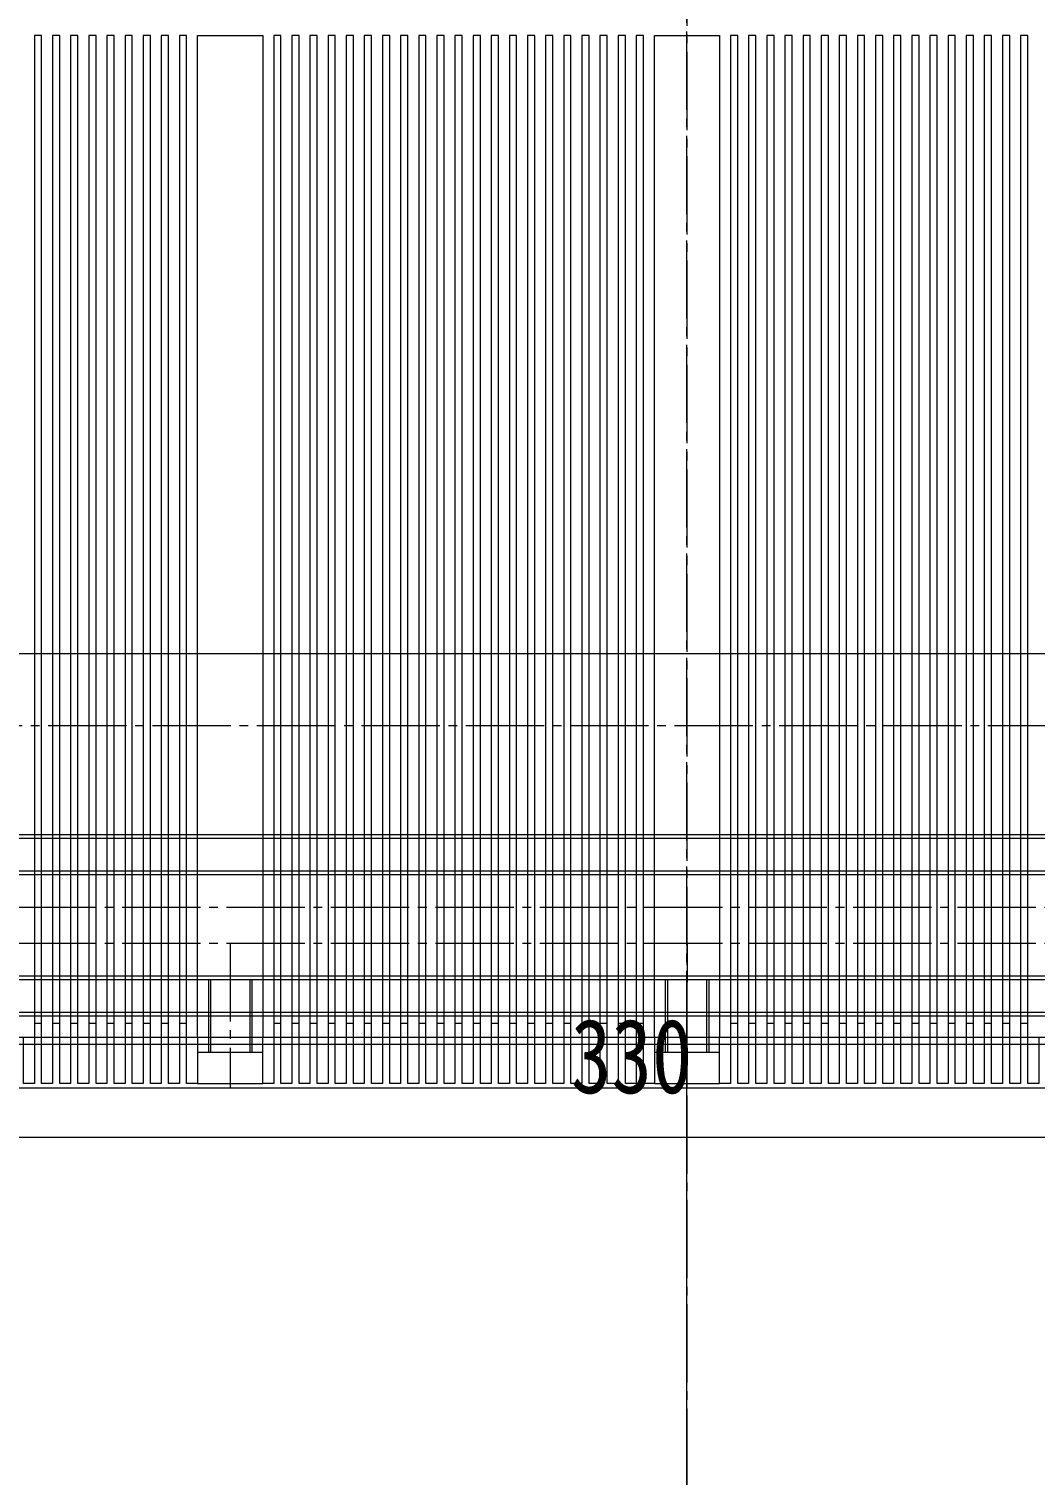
# Model space of a CAD drawing. Units: millimetres at full size. Extents: x -5218 to 5218, y -4308 to 3712.
# Drawn here: x -4879 to -4740.3, y -1943.7 to -1744.1 of the extents above; entities that cross this region are included whole.
import ezdxf
from ezdxf.enums import TextEntityAlignment as Align

# ---------------------------------------------------------------- set-up
doc = ezdxf.new("R2010")
doc.units = ezdxf.units.MM
doc.header["$LTSCALE"] = 1.2
doc.linetypes.add('CHAIN2', pattern=[12, 9, -1, 1, -1])
for name, color, linetype, lineweight in [('0-1_01_外形線', 134, 'Continuous', 9), ('0-2_03_かくれ線', 5, 'Continuous', 9), ('0-3_04_中心線', 4, 'CHAIN2', 9), ('0-C_07_寸法線', 3, 'Continuous', 9)]:
    doc.layers.add(name, color=color, linetype=linetype, lineweight=lineweight)
doc.styles.add('ＭＳ ゴシック', font='')
doc.styles.get('ＭＳ ゴシック').set_extended_font_data('MS Gothic')

msp = doc.modelspace()

# ---------------------------------------------------------------- linework, layer by layer
at = {"layer": '0-1_01_外形線'}
for p, q in [((-4878.268, -1881.312), (-4877.268, -1881.312)), ((-4875.768, -1881.312), (-4874.768, -1881.312)), ((-4873.268, -1881.312), (-4872.268, -1881.312)), ((-4870.768, -1881.312), (-4869.768, -1881.312)), ((-4868.268, -1881.312), (-4867.268, -1881.312)), ((-4865.768, -1881.312), (-4864.768, -1881.312)), ((-4863.268, -1881.312), (-4862.268, -1881.312)), ((-4860.768, -1881.312), (-4859.768, -1881.312)), ((-4858.268, -1881.312), (-4857.268, -1881.312)), ((-4845.268, -1881.312), (-4844.268, -1881.312)), ((-4842.768, -1881.312), (-4841.768, -1881.312)), ((-4840.268, -1881.312), (-4839.268, -1881.312)), ((-4837.768, -1881.312), (-4836.768, -1881.312)), ((-4835.268, -1881.312), (-4834.268, -1881.312)), ((-4832.768, -1881.312), (-4831.768, -1881.312)), ((-4830.268, -1881.312), (-4829.268, -1881.312)), ((-4827.768, -1881.312), (-4826.768, -1881.312)), ((-4825.268, -1881.312), (-4824.268, -1881.312)), ((-4822.768, -1881.312), (-4821.768, -1881.312)), ((-4820.268, -1881.312), (-4819.268, -1881.312)), ((-4817.768, -1881.312), (-4816.768, -1881.312)), ((-4815.268, -1881.312), (-4814.268, -1881.312)), ((-4812.768, -1881.312), (-4811.768, -1881.312)), ((-4810.268, -1881.312), (-4809.268, -1881.312)), ((-4807.768, -1881.312), (-4806.768, -1881.312)), ((-4805.268, -1881.312), (-4804.268, -1881.312)), ((-4802.768, -1881.312), (-4801.768, -1881.312)), ((-4800.268, -1881.312), (-4799.268, -1881.312)), ((-4797.768, -1881.312), (-4796.768, -1881.312)), ((-4795.268, -1881.312), (-4794.268, -1881.312)), ((-4782.268, -1881.312), (-4781.268, -1881.312)), ((-4779.768, -1881.312), (-4778.768, -1881.312)), ((-4777.268, -1881.312), (-4776.268, -1881.312)), ((-4774.768, -1881.312), (-4773.768, -1881.312)), ((-4772.268, -1881.312), (-4771.268, -1881.312)), ((-4769.768, -1881.312), (-4768.768, -1881.312)), ((-4767.268, -1881.312), (-4766.268, -1881.312)), ((-4764.768, -1881.312), (-4763.768, -1881.312)), ((-4762.268, -1881.312), (-4761.268, -1881.312)), ((-4759.768, -1881.312), (-4758.768, -1881.312)), ((-4757.268, -1881.312), (-4756.268, -1881.312)), ((-4754.768, -1881.312), (-4753.768, -1881.312)), ((-4752.268, -1881.312), (-4751.268, -1881.312)), ((-4749.768, -1881.312), (-4748.768, -1881.312)), ((-4747.268, -1881.312), (-4746.268, -1881.312)), ((-4744.768, -1881.312), (-4743.768, -1881.312)), ((-4742.268, -1881.312), (-4741.268, -1881.312)), ((-4648.769, -1883.312), (-4927.768, -1883.312))]:
    msp.add_line(p, q, dxfattribs=at)
for points in [[(-4877.268, -1883.312), (-4877.268, -1745.043), (-4878.268, -1745.043), (-4878.268, -1883.312)], [(-4874.768, -1883.312), (-4874.768, -1745.043), (-4875.768, -1745.043), (-4875.768, -1883.312)], [(-4872.268, -1883.312), (-4872.268, -1745.043), (-4873.268, -1745.043), (-4873.268, -1883.312)], [(-4869.768, -1883.312), (-4869.768, -1745.043), (-4870.768, -1745.043), (-4870.768, -1883.312)], [(-4867.268, -1883.312), (-4867.268, -1745.043), (-4868.268, -1745.043), (-4868.268, -1883.312)], [(-4864.768, -1883.312), (-4864.768, -1745.043), (-4865.768, -1745.043), (-4865.768, -1883.312)], [(-4862.268, -1883.312), (-4862.268, -1745.043), (-4863.268, -1745.043), (-4863.268, -1883.312)], [(-4859.768, -1883.312), (-4859.768, -1745.043), (-4860.768, -1745.043), (-4860.768, -1883.312)], [(-4857.268, -1883.312), (-4857.268, -1745.043), (-4858.268, -1745.043), (-4858.268, -1883.312)], [(-4855.768, -1883.312), (-4855.768, -1745.043), (-4846.768, -1745.043), (-4846.768, -1883.312)], [(-4844.268, -1883.312), (-4844.268, -1745.043), (-4845.268, -1745.043), (-4845.268, -1883.312)], [(-4841.768, -1883.312), (-4841.768, -1745.043), (-4842.768, -1745.043), (-4842.768, -1883.312)], [(-4839.268, -1883.312), (-4839.268, -1745.043), (-4840.268, -1745.043), (-4840.268, -1883.312)], [(-4836.768, -1883.312), (-4836.768, -1745.043), (-4837.768, -1745.043), (-4837.768, -1883.312)], [(-4834.268, -1883.312), (-4834.268, -1745.043), (-4835.268, -1745.043), (-4835.268, -1883.312)], [(-4831.768, -1883.312), (-4831.768, -1745.043), (-4832.768, -1745.043), (-4832.768, -1883.312)], [(-4829.268, -1883.312), (-4829.268, -1745.043), (-4830.268, -1745.043), (-4830.268, -1883.312)], [(-4826.768, -1883.312), (-4826.768, -1745.043), (-4827.768, -1745.043), (-4827.768, -1883.312)], [(-4824.268, -1883.312), (-4824.268, -1745.043), (-4825.268, -1745.043), (-4825.268, -1883.312)], [(-4821.768, -1883.312), (-4821.768, -1745.043), (-4822.768, -1745.043), (-4822.768, -1883.312)], [(-4819.268, -1883.312), (-4819.268, -1745.043), (-4820.268, -1745.043), (-4820.268, -1883.312)], [(-4816.768, -1883.312), (-4816.768, -1745.043), (-4817.768, -1745.043), (-4817.768, -1883.312)], [(-4814.268, -1883.312), (-4814.268, -1745.043), (-4815.268, -1745.043), (-4815.268, -1883.312)], [(-4811.768, -1883.312), (-4811.768, -1745.043), (-4812.768, -1745.043), (-4812.768, -1883.312)], [(-4809.268, -1883.312), (-4809.268, -1745.043), (-4810.268, -1745.043), (-4810.268, -1883.312)], [(-4806.768, -1883.312), (-4806.768, -1745.043), (-4807.768, -1745.043), (-4807.768, -1883.312)], [(-4804.268, -1883.312), (-4804.268, -1745.043), (-4805.268, -1745.043), (-4805.268, -1883.312)], [(-4801.768, -1883.312), (-4801.768, -1745.043), (-4802.768, -1745.043), (-4802.768, -1883.312)], [(-4799.268, -1883.312), (-4799.268, -1745.043), (-4800.268, -1745.043), (-4800.268, -1883.312)], [(-4796.768, -1883.312), (-4796.768, -1745.043), (-4797.768, -1745.043), (-4797.768, -1883.312)], [(-4794.268, -1883.312), (-4794.268, -1745.043), (-4795.268, -1745.043), (-4795.268, -1883.312)], [(-4792.768, -1883.312), (-4792.768, -1745.043), (-4783.768, -1745.043), (-4783.768, -1883.312)], [(-4781.268, -1883.312), (-4781.268, -1745.043), (-4782.268, -1745.043), (-4782.268, -1883.312)], [(-4778.768, -1883.312), (-4778.768, -1745.043), (-4779.768, -1745.043), (-4779.768, -1883.312)], [(-4776.268, -1883.312), (-4776.268, -1745.043), (-4777.268, -1745.043), (-4777.268, -1883.312)], [(-4773.768, -1883.312), (-4773.768, -1745.043), (-4774.768, -1745.043), (-4774.768, -1883.312)], [(-4771.268, -1883.312), (-4771.268, -1745.043), (-4772.268, -1745.043), (-4772.268, -1883.312)], [(-4768.768, -1883.312), (-4768.768, -1745.043), (-4769.768, -1745.043), (-4769.768, -1883.312)], [(-4766.268, -1883.312), (-4766.268, -1745.043), (-4767.268, -1745.043), (-4767.268, -1883.312)], [(-4763.768, -1883.312), (-4763.768, -1745.043), (-4764.768, -1745.043), (-4764.768, -1883.312)], [(-4761.268, -1883.312), (-4761.268, -1745.043), (-4762.268, -1745.043), (-4762.268, -1883.312)], [(-4758.768, -1883.312), (-4758.768, -1745.043), (-4759.768, -1745.043), (-4759.768, -1883.312)], [(-4756.268, -1883.312), (-4756.268, -1745.043), (-4757.268, -1745.043), (-4757.268, -1883.312)], [(-4753.768, -1883.312), (-4753.768, -1745.043), (-4754.768, -1745.043), (-4754.768, -1883.312)], [(-4751.268, -1883.312), (-4751.268, -1745.043), (-4752.268, -1745.043), (-4752.268, -1883.312)], [(-4748.768, -1883.312), (-4748.768, -1745.043), (-4749.768, -1745.043), (-4749.768, -1883.312)], [(-4746.268, -1883.312), (-4746.268, -1745.043), (-4747.268, -1745.043), (-4747.268, -1883.312)], [(-4743.768, -1883.312), (-4743.768, -1745.043), (-4744.768, -1745.043), (-4744.768, -1883.312)], [(-4741.268, -1883.312), (-4741.268, -1745.043), (-4742.268, -1745.043), (-4742.268, -1883.312)]]:
    msp.add_lwpolyline(points, dxfattribs=at)
at = {"layer": '0-2_03_かくれ線'}
for p, q in [((-4962.768, -1830.312), (-4654.769, -1830.312)), ((-4920.768, -1855.312), (-4668.769, -1855.312)), ((-4918.768, -1855.312), (-4657.769, -1855.312)), ((-4910.768, -1855.315), (-4665.769, -1855.315)), ((-4918.768, -1855.812), (-4657.769, -1855.812)), ((-4918.768, -1860.312), (-4657.769, -1860.312)), ((-4918.768, -1860.812), (-4657.769, -1860.812)), ((-4918.768, -1874.812), (-4657.769, -1874.812)), ((-4918.768, -1875.312), (-4657.769, -1875.312)), ((-4855.768, -1875.312), (-4846.768, -1875.312)), ((-4854.268, -1875.312), (-4854.268, -1885.312)), ((-4853.968, -1875.312), (-4853.968, -1885.312)), ((-4848.568, -1875.312), (-4848.568, -1885.312)), ((-4848.268, -1875.312), (-4848.268, -1885.312)), ((-4792.768, -1875.312), (-4783.768, -1875.312)), ((-4791.268, -1875.312), (-4791.268, -1885.312)), ((-4790.968, -1875.312), (-4790.968, -1885.312)), ((-4785.568, -1875.312), (-4785.568, -1885.312)), ((-4785.268, -1875.312), (-4785.268, -1885.312)), ((-4918.768, -1879.812), (-4657.769, -1879.812)), ((-4918.768, -1880.312), (-4657.769, -1880.312)), ((-4648.769, -1884.276), (-4927.768, -1884.276)), ((-4855.768, -1885.312), (-4846.768, -1885.312)), ((-4792.768, -1885.312), (-4783.768, -1885.312))]:
    msp.add_line(p, q, dxfattribs=at)
for points in [[(-4878.268, -1883.312), (-4878.268, -1889.643), (-4879.768, -1889.643), (-4879.768, -1883.312)], [(-4875.768, -1883.312), (-4875.768, -1889.643), (-4877.268, -1889.643), (-4877.268, -1883.312)], [(-4873.268, -1883.312), (-4873.268, -1889.643), (-4874.768, -1889.643), (-4874.768, -1883.312)], [(-4870.768, -1883.312), (-4870.768, -1889.643), (-4872.268, -1889.643), (-4872.268, -1883.312)], [(-4868.268, -1883.312), (-4868.268, -1889.643), (-4869.768, -1889.643), (-4869.768, -1883.312)], [(-4865.768, -1883.312), (-4865.768, -1889.643), (-4867.268, -1889.643), (-4867.268, -1883.312)], [(-4863.268, -1883.312), (-4863.268, -1889.643), (-4864.768, -1889.643), (-4864.768, -1883.312)], [(-4860.768, -1883.312), (-4860.768, -1889.643), (-4862.268, -1889.643), (-4862.268, -1883.312)], [(-4858.268, -1883.312), (-4858.268, -1889.643), (-4859.768, -1889.643), (-4859.768, -1883.312)], [(-4855.768, -1883.312), (-4855.768, -1889.643), (-4857.268, -1889.643), (-4857.268, -1883.312)], [(-4855.768, -1883.312), (-4855.768, -1889.643), (-4846.768, -1889.643), (-4846.768, -1883.312)], [(-4845.268, -1883.312), (-4845.268, -1889.643), (-4846.768, -1889.643), (-4846.768, -1883.312)], [(-4842.768, -1883.312), (-4842.768, -1889.643), (-4844.268, -1889.643), (-4844.268, -1883.312)], [(-4840.268, -1883.312), (-4840.268, -1889.643), (-4841.768, -1889.643), (-4841.768, -1883.312)], [(-4837.768, -1883.312), (-4837.768, -1889.643), (-4839.268, -1889.643), (-4839.268, -1883.312)], [(-4835.268, -1883.312), (-4835.268, -1889.643), (-4836.768, -1889.643), (-4836.768, -1883.312)], [(-4832.768, -1883.312), (-4832.768, -1889.643), (-4834.268, -1889.643), (-4834.268, -1883.312)], [(-4830.268, -1883.312), (-4830.268, -1889.643), (-4831.768, -1889.643), (-4831.768, -1883.312)], [(-4827.768, -1883.312), (-4827.768, -1889.643), (-4829.268, -1889.643), (-4829.268, -1883.312)], [(-4825.268, -1883.312), (-4825.268, -1889.643), (-4826.768, -1889.643), (-4826.768, -1883.312)], [(-4822.768, -1883.312), (-4822.768, -1889.643), (-4824.268, -1889.643), (-4824.268, -1883.312)], [(-4820.268, -1883.312), (-4820.268, -1889.643), (-4821.768, -1889.643), (-4821.768, -1883.312)], [(-4817.768, -1883.312), (-4817.768, -1889.643), (-4819.268, -1889.643), (-4819.268, -1883.312)], [(-4815.268, -1883.312), (-4815.268, -1889.643), (-4816.768, -1889.643), (-4816.768, -1883.312)], [(-4812.768, -1883.312), (-4812.768, -1889.643), (-4814.268, -1889.643), (-4814.268, -1883.312)], [(-4810.268, -1883.312), (-4810.268, -1889.643), (-4811.768, -1889.643), (-4811.768, -1883.312)], [(-4807.768, -1883.312), (-4807.768, -1889.643), (-4809.268, -1889.643), (-4809.268, -1883.312)], [(-4805.268, -1883.312), (-4805.268, -1889.643), (-4806.768, -1889.643), (-4806.768, -1883.312)], [(-4802.768, -1883.312), (-4802.768, -1889.643), (-4804.268, -1889.643), (-4804.268, -1883.312)], [(-4800.268, -1883.312), (-4800.268, -1889.643), (-4801.768, -1889.643), (-4801.768, -1883.312)], [(-4797.768, -1883.312), (-4797.768, -1889.643), (-4799.268, -1889.643), (-4799.268, -1883.312)], [(-4795.268, -1883.312), (-4795.268, -1889.643), (-4796.768, -1889.643), (-4796.768, -1883.312)], [(-4792.768, -1883.312), (-4792.768, -1889.643), (-4794.268, -1889.643), (-4794.268, -1883.312)], [(-4792.768, -1883.312), (-4792.768, -1889.643), (-4783.768, -1889.643), (-4783.768, -1883.312)], [(-4782.268, -1883.312), (-4782.268, -1889.643), (-4783.768, -1889.643), (-4783.768, -1883.312)], [(-4779.768, -1883.312), (-4779.768, -1889.643), (-4781.268, -1889.643), (-4781.268, -1883.312)], [(-4777.268, -1883.312), (-4777.268, -1889.643), (-4778.768, -1889.643), (-4778.768, -1883.312)], [(-4774.768, -1883.312), (-4774.768, -1889.643), (-4776.268, -1889.643), (-4776.268, -1883.312)], [(-4772.268, -1883.312), (-4772.268, -1889.643), (-4773.768, -1889.643), (-4773.768, -1883.312)], [(-4769.768, -1883.312), (-4769.768, -1889.643), (-4771.268, -1889.643), (-4771.268, -1883.312)], [(-4767.268, -1883.312), (-4767.268, -1889.643), (-4768.768, -1889.643), (-4768.768, -1883.312)], [(-4764.768, -1883.312), (-4764.768, -1889.643), (-4766.268, -1889.643), (-4766.268, -1883.312)], [(-4762.268, -1883.312), (-4762.268, -1889.643), (-4763.768, -1889.643), (-4763.768, -1883.312)], [(-4759.768, -1883.312), (-4759.768, -1889.643), (-4761.268, -1889.643), (-4761.268, -1883.312)], [(-4757.268, -1883.312), (-4757.268, -1889.643), (-4758.768, -1889.643), (-4758.768, -1883.312)], [(-4754.768, -1883.312), (-4754.768, -1889.643), (-4756.268, -1889.643), (-4756.268, -1883.312)], [(-4752.268, -1883.312), (-4752.268, -1889.643), (-4753.768, -1889.643), (-4753.768, -1883.312)], [(-4749.768, -1883.312), (-4749.768, -1889.643), (-4751.268, -1889.643), (-4751.268, -1883.312)], [(-4747.268, -1883.312), (-4747.268, -1889.643), (-4748.768, -1889.643), (-4748.768, -1883.312)], [(-4744.768, -1883.312), (-4744.768, -1889.643), (-4746.268, -1889.643), (-4746.268, -1883.312)], [(-4742.268, -1883.312), (-4742.268, -1889.643), (-4743.768, -1889.643), (-4743.768, -1883.312)], [(-4739.768, -1883.312), (-4739.768, -1889.643), (-4741.268, -1889.643), (-4741.268, -1883.312)]]:
    msp.add_lwpolyline(points, dxfattribs=at)
msp.add_lwpolyline([(-4648.769, -1890.312), (-4927.768, -1890.312), (-4927.768, -2020.312), (-4648.769, -2020.312)], close=True, dxfattribs=at)
at = {"layer": '0-3_04_中心線'}
for p, q in [((-4788.268, -1675.315), (-4788.268, -2050.315)), ((-4788.268, -2043.315), (-4788.268, -1675.315)), ((-4476.769, -1840.312), (-5018.768, -1840.312)), ((-4923.768, -1865.312), (-4652.769, -1865.312)), ((-4923.768, -1870.312), (-4652.769, -1870.312)), ((-4851.265, -1870.312), (-4851.27, -1890.312)), ((-4788.265, -1870.312), (-4788.27, -1890.312)), ((-4788.268, -2020.312), (-4788.268, -1890.312))]:
    msp.add_line(p, q, dxfattribs=at)
at = {"layer": '0-C_07_寸法線'}
msp.add_line((-4946.268, -1897.07), (-4630.269, -1897.07), dxfattribs=at)

# ---------------------------------------------------------------- texts
at = {"layer": '0-C_07_寸法線', "color": 134, "style": 'ＭＳ ゴシック', "width": 0.8}
msp.add_text('330', height=10.26, dxfattribs=at).set_placement((-4804.268, -1894.07), align=Align.BOTTOM_LEFT)

doc.saveas('drawing.dxf')
